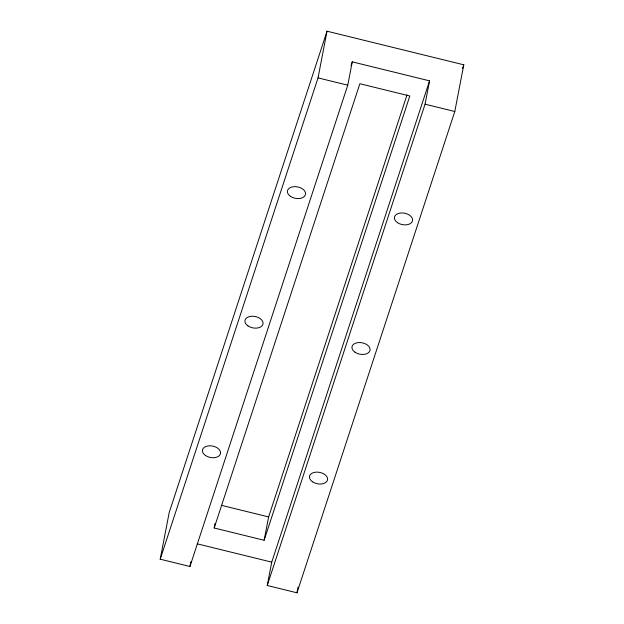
<?xml version="1.0" encoding="UTF-8"?>
<svg xmlns="http://www.w3.org/2000/svg" width="624" height="624" viewBox="0 0 624 624"><rect width="100%" height="100%" fill="white"/><g stroke="black" fill="none" stroke-linecap="round" stroke-linejoin="round"><path stroke-width="0.94" d="M352.264 61.854L347.763 85.192L189.946 566.491L160.212 559.182L169.205 512.491L327.023 31.2L463.788 64.818L454.795 111.509L296.977 592.8L267.244 585.491L271.736 562.146L429.562 80.855L352.264 61.854L351.047 65.551M189.946 566.491L190.843 561.818M214.188 527.998L359.869 83.725L409.812 96.002L264.131 540.275L214.188 527.998L215.085 523.325M160.212 559.182L318.037 77.883L327.023 31.2M264.131 540.275L268.632 516.929L407.027 94.871M296.977 592.8L298.077 587.083M267.244 585.491L425.069 104.2L429.562 80.855M462.571 68.523L463.788 64.818M318.037 77.883L347.763 85.192M425.069 104.2L454.795 111.509M221.504 505.346L268.632 516.929M197.27 543.839L271.736 562.146M312.491 481.79A9.204 5.819 10.9 0 0 327.452 480.269A9.204 5.819 10.9 0 0 315.65 472.173A9.204 5.819 10.9 0 0 312.491 481.79M354.986 352.209A9.204 5.819 10.9 0 0 369.938 350.688A9.204 5.819 10.9 0 0 358.137 342.592A9.204 5.819 10.9 0 0 354.986 352.209M397.472 222.635A9.204 5.819 10.9 0 0 412.433 221.114A9.204 5.819 10.9 0 0 400.631 213.01A9.204 5.819 10.9 0 0 397.472 222.635M205.46 455.481A9.204 5.819 10.9 0 0 220.42 453.96A9.204 5.819 10.9 0 0 208.619 445.864A9.204 5.819 10.9 0 0 205.46 455.481M290.441 196.318A9.204 5.819 10.9 0 0 305.401 194.797A9.204 5.819 10.9 0 0 293.6 186.701A9.204 5.819 10.9 0 0 290.441 196.318M247.954 325.9A9.204 5.819 10.9 0 0 262.907 324.379A9.204 5.819 10.9 0 0 251.105 316.282A9.204 5.819 10.9 0 0 247.954 325.9"/></g></svg>
